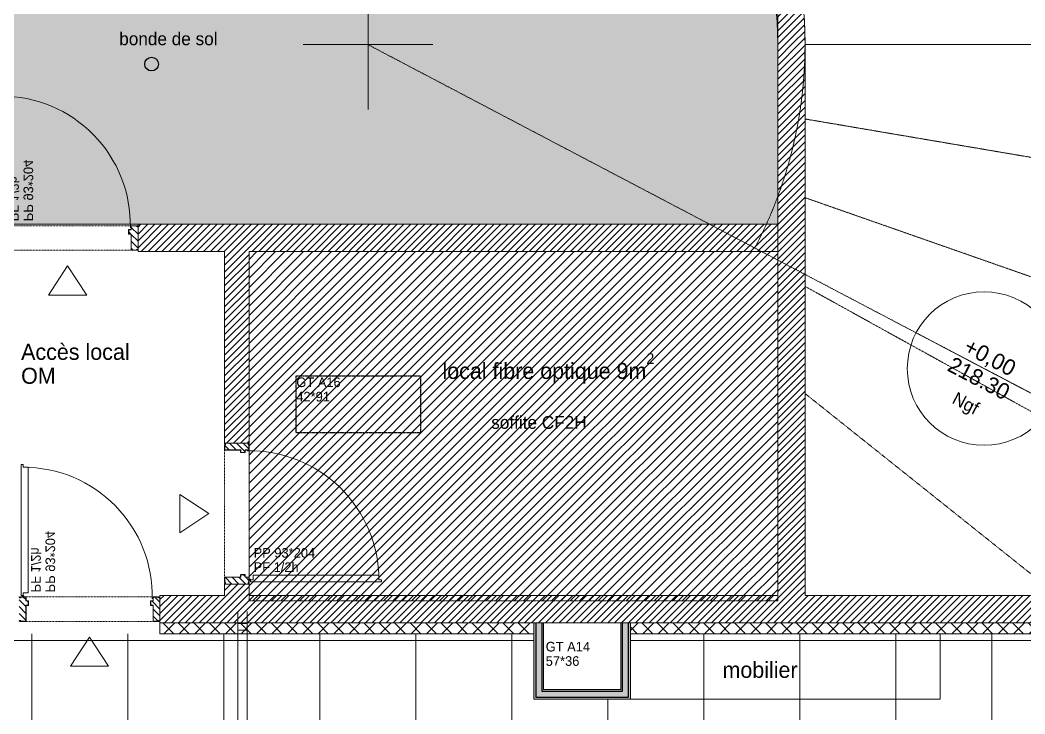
# Model space of a CAD drawing. Header units: centimetres. Extents: x 1724 to 19617, y -6503 to 8072.
# Drawn here: x 3092 to 3828, y -4762 to -4254 of the extents above; entities that cross this region are included whole.
import ezdxf

# ---------------------------------------------------------------- set-up
doc = ezdxf.new("R2010")
doc.units = ezdxf.units.CM
for name, pattern in [('ISO-03', [1.5, 0.6, -0.9]), ('Style de ligne -13', [0.147638, 0.098425, -0.049213]), ('VW-01', [0.41656, 0.20828, -0.20828]), ('VW-02', [0.69435, 0.48607, -0.20828])]:
    doc.linetypes.add(name, pattern=pattern)
for name, color, linetype in [('B Faux plafonds', 252, 'Continuous'), ('B Général', 252, 'Continuous'), ('C ANNOTATIONS-niveaux', 252, 'Continuous'), ('C ANNOTATIONS-prestations', 252, 'Continuous'), ('C ANNOTATIONS-texte', 252, 'Continuous'), ('C ANNOTATIONS-textes-numérotation gaine', 252, 'ISO-03'), ('F REMPLISSAGE-vert clair', 252, 'Continuous'), ('F REMPLISSAGE-vert foncé', 252, 'Continuous')]:
    doc.layers.add(name, color=color, linetype=linetype)
for name, color, linetype, lineweight in [('B Faux plafonds-1', 7, 'Continuous', 5), ('B GÈnÈral', 7, 'Continuous', 5), ('C ANNOTATIONS-prestations-1', 7, 'Continuous', 5), ('F REMPLISSAGE-vert clair-1', 7, 'Continuous', 5), ('F REMPLISSAGE-vert foncÈ', 7, 'Continuous', 5)]:
    doc.layers.add(name, color=color, linetype=linetype, lineweight=lineweight)
doc.styles.add('Eurostile', font='Eurosti.TTF')
doc.styles.add('Eurostile (italic)', font='Eurostib.TTF')
pattern_1 = [(45, (-804.3564, -7946.63), (2.4253472, -2.6458333), [])]
pattern_2 = [(45, (0, 0), (2.42535, -2.64583), [])]
pattern_3 = [(45, (-804.3564, -7946.63), (-5.656854, 5.656854), []), (135, (-804.3564, -7946.63), (5.656854, 5.656854), [])]

# ---------------------------------------------------------------- blocks, each defined once
blk = doc.blocks.new('PP 93_204 PF1_2h mur20')
at = {"layer": 'B GÈnÈral', "linetype": 'Continuous', "lineweight": 5}
h = blk.add_hatch(dxfattribs=at)
h.set_pattern_fill('50_BETON', style=0, pattern_type=2)
h.set_pattern_definition(pattern_2)
edge = h.paths.add_edge_path()
edge.add_line((-51.6, -8.95), (-50.94, -8.37))
edge.add_line((-50.94, -8.37), (-50.93, -8.36))
edge.add_arc((-50.79, -8.52), 0.2, 48.99091, 131.00909, ccw=False)
edge.add_line((-50.66, -8.36), (-50.65, -8.37))
edge.add_line((-50.65, -8.37), (-50.1, -8.86))
edge.add_line((-50.1, -8.86), (-50.1, -8.86))
edge.add_arc((-50.06, -8.82), 0.05, 228.99091, 270)
edge.add_line((-50.06, -8.87), (-50.06, -8.87))
edge.add_line((-50.06, -8.87), (-46.7, -8.87))
edge.add_line((-46.7, -8.87), (-46.69, -8.87))
edge.add_arc((-46.69, -8.83), 0.0435, 270, 360)
edge.add_line((-46.65, -8.83), (-46.65, 2.7))
edge.add_arc((-46.48, 2.7), 0.174, 90, 180, ccw=False)
edge.add_line((-46.48, 2.87), (-46.45, 2.87))
edge.add_line((-46.45, 2.87), (-44.9, 2.87))
edge.add_line((-44.9, 2.87), (-44.89, 2.87))
edge.add_arc((-44.89, 2.91), 0.0435, 270, 360)
edge.add_line((-44.85, 2.91), (-44.85, 5.96))
edge.add_arc((-44.89, 5.96), 0.0435, 0, 90)
edge.add_line((-44.89, 6), (-44.9, 6))
edge.add_line((-44.9, 6), (-46.45, 6))
edge.add_line((-46.45, 6), (-46.48, 6))
edge.add_arc((-46.48, 6.17), 0.174, 180, 270, ccw=False)
edge.add_line((-46.65, 6.17), (-46.65, 8.83))
edge.add_arc((-46.69, 8.83), 0.0435, 0, 90)
edge.add_line((-46.69, 8.87), (-46.7, 8.87))
edge.add_line((-46.7, 8.87), (-50.06, 8.87))
edge.add_line((-50.06, 8.87), (-50.06, 8.87))
edge.add_arc((-50.06, 8.82), 0.05, 90, 131.00909)
edge.add_line((-50.1, 8.86), (-50.1, 8.86))
edge.add_line((-50.1, 8.86), (-50.65, 8.37))
edge.add_line((-50.65, 8.37), (-50.66, 8.37))
edge.add_arc((-50.79, 8.52), 0.2, 233.09668, 311.00909, ccw=False)
edge.add_line((-50.91, 8.36), (-50.92, 8.36))
edge.add_line((-50.92, 8.36), (-51.44, 8.81))
edge.add_line((-51.44, 8.81), (-51.44, 8.81))
edge.add_line((-51.44, 8.81), (-51.6, 8.95))
edge.add_line((-51.6, 8.95), (-51.6, -8.95))
h = blk.add_hatch(dxfattribs=at)
h.set_pattern_fill('50_BETON', style=0, pattern_type=2)
h.set_pattern_definition(pattern_2)
edge = h.paths.add_edge_path()
edge.add_line((51.6, -8.95), (50.94, -8.37))
edge.add_line((50.94, -8.37), (50.93, -8.36))
edge.add_arc((50.79, -8.52), 0.2, 48.99091, 131.00909)
edge.add_line((50.66, -8.36), (50.65, -8.37))
edge.add_line((50.65, -8.37), (50.1, -8.86))
edge.add_line((50.1, -8.86), (50.1, -8.86))
edge.add_arc((50.06, -8.82), 0.05, 270, 311.00909, ccw=False)
edge.add_line((50.06, -8.87), (50.06, -8.87))
edge.add_line((50.06, -8.87), (46.7, -8.87))
edge.add_line((46.7, -8.87), (46.69, -8.87))
edge.add_arc((46.69, -8.83), 0.0435, 180, 270, ccw=False)
edge.add_line((46.65, -8.83), (46.65, 2.7))
edge.add_arc((46.48, 2.7), 0.174, 0, 90)
edge.add_line((46.48, 2.87), (46.45, 2.87))
edge.add_line((46.45, 2.87), (44.9, 2.87))
edge.add_line((44.9, 2.87), (44.89, 2.87))
edge.add_arc((44.89, 2.91), 0.0435, 180, 270, ccw=False)
edge.add_line((44.85, 2.91), (44.85, 5.96))
edge.add_arc((44.89, 5.96), 0.0435, 90, 180, ccw=False)
edge.add_line((44.89, 6), (44.9, 6))
edge.add_line((44.9, 6), (46.45, 6))
edge.add_line((46.45, 6), (46.48, 6))
edge.add_arc((46.48, 6.17), 0.174, 270, 360)
edge.add_line((46.65, 6.17), (46.65, 8.83))
edge.add_arc((46.69, 8.83), 0.0435, 90, 180, ccw=False)
edge.add_line((46.69, 8.87), (46.7, 8.87))
edge.add_line((46.7, 8.87), (50.06, 8.87))
edge.add_line((50.06, 8.87), (50.06, 8.87))
edge.add_arc((50.06, 8.82), 0.05, 48.99091, 90, ccw=False)
edge.add_line((50.1, 8.86), (50.1, 8.86))
edge.add_line((50.1, 8.86), (50.65, 8.37))
edge.add_line((50.65, 8.37), (50.66, 8.37))
edge.add_arc((50.79, 8.52), 0.2, 228.99091, 306.90332)
edge.add_line((50.91, 8.36), (50.92, 8.36))
edge.add_line((50.92, 8.36), (51.44, 8.81))
edge.add_line((51.44, 8.81), (51.44, 8.81))
edge.add_line((51.44, 8.81), (51.6, 8.95))
edge.add_line((51.6, 8.95), (51.6, -8.95))
at = {"layer": 'B Général', "linetype": 'Style de ligne -13', "lineweight": 5}
for p, q in [((46.7, 9), (-46.7, 9)), ((46.7, -9), (-46.7, -9))]:
    blk.add_line(p, q, dxfattribs=at)
at = {"layer": 'B Général', "color": 7, "linetype": 'Continuous', "lineweight": 5, "flags": 128}
blk.add_lwpolyline([(45, 12), (48.5, 12), (48.5, 10), (50, 10), (50.01, 106), (48.51, 106), (48.51, 104), (45.01, 104)], close=True, dxfattribs=at)
at = {"layer": 'B Général', "linetype": 'Continuous', "lineweight": 5, "flags": 128}
for points in [[(-46.5, 8.83), (-46.5, 6.17, 0.414214), (-46.46, 6.13), (-46.45, 6.13), (-44.9, 6.13), (-44.87, 6.13, -0.414214), (-44.7, 5.96), (-44.7, 2.91, -0.414214), (-44.87, 2.74), (-44.9, 2.74), (-46.45, 2.74), (-46.46, 2.74, 0.414214), (-46.5, 2.7), (-46.5, -8.83, -0.414214), (-46.67, -9), (-46.7, -9), (-50.06, -9), (-50.07, -9, -0.18087), (-50.2, -8.95), (-50.2, -8.95), (-50.76, -8.47), (-50.76, -8.46, 0.373975), (-50.83, -8.46), (-50.83, -8.47), (-51.49, -9.04), (-51.6, -8.95), (-50.94, -8.37), (-50.93, -8.36, -0.373975), (-50.66, -8.36), (-50.65, -8.37), (-50.1, -8.86), (-50.1, -8.86, 0.18087), (-50.06, -8.87), (-50.06, -8.87), (-46.7, -8.87), (-46.69, -8.87, 0.414214), (-46.65, -8.83), (-46.65, 2.7, -0.414214), (-46.48, 2.87), (-46.45, 2.87), (-44.9, 2.87), (-44.89, 2.87, 0.414214), (-44.85, 2.91), (-44.85, 5.96, 0.414214), (-44.89, 6), (-44.9, 6), (-46.45, 6), (-46.48, 6, -0.414214), (-46.65, 6.17), (-46.65, 8.83, 0.414214), (-46.69, 8.87), (-46.7, 8.87), (-50.06, 8.87), (-50.06, 8.87, 0.18087), (-50.1, 8.86), (-50.1, 8.86), (-50.65, 8.37), (-50.66, 8.37, -0.353689), (-50.91, 8.36), (-50.92, 8.36), (-51.44, 8.81), (-51.44, 8.81), (-51.6, 8.95), (-51.49, 9.04), (-50.88, 8.51, 0.385556), (-50.77, 8.46), (-50.76, 8.47), (-50.2, 8.95), (-50.2, 8.95, -0.18087), (-50.07, 9), (-50.06, 9), (-46.7, 9), (-46.67, 9, -0.414214)], [(46.5, 8.83), (46.5, 6.17, -0.414214), (46.46, 6.13), (46.45, 6.13), (44.9, 6.13), (44.87, 6.13, 0.414214), (44.7, 5.96), (44.7, 2.91, 0.414214), (44.87, 2.74), (44.9, 2.74), (46.45, 2.74), (46.46, 2.74, -0.414214), (46.5, 2.7), (46.5, -8.83, 0.414214), (46.67, -9), (46.7, -9), (50.06, -9), (50.07, -9, 0.18087), (50.2, -8.95), (50.2, -8.95), (50.76, -8.47), (50.76, -8.46, -0.373975), (50.83, -8.46), (50.83, -8.47), (51.49, -9.04), (51.6, -8.95), (50.94, -8.37), (50.93, -8.36, 0.373975), (50.66, -8.36), (50.65, -8.37), (50.1, -8.86), (50.1, -8.86, -0.18087), (50.06, -8.87), (50.06, -8.87), (46.7, -8.87), (46.69, -8.87, -0.414214), (46.65, -8.83), (46.65, 2.7, 0.414214), (46.48, 2.87), (46.45, 2.87), (44.9, 2.87), (44.89, 2.87, -0.414214), (44.85, 2.91), (44.85, 5.96, -0.414214), (44.89, 6), (44.9, 6), (46.45, 6), (46.48, 6, 0.414214), (46.65, 6.17), (46.65, 8.83, -0.414214), (46.69, 8.87), (46.7, 8.87), (50.06, 8.87), (50.06, 8.87, -0.18087), (50.1, 8.86), (50.1, 8.86), (50.65, 8.37), (50.66, 8.37, 0.353689), (50.91, 8.36), (50.92, 8.36), (51.44, 8.81), (51.44, 8.81), (51.6, 8.95), (51.49, 9.04), (50.88, 8.51, -0.385556), (50.77, 8.46), (50.76, 8.47), (50.2, 8.95), (50.2, 8.95, 0.18087), (50.07, 9), (50.06, 9), (46.7, 9), (46.67, 9, 0.414214)]]:
    blk.add_lwpolyline(points, format="xyb", close=True, dxfattribs=at)
at = {"layer": 'B Général', "color": 250, "linetype": 'Continuous', "lineweight": 5, "true_color": 0x444444, "flags": 128}
blk.add_lwpolyline([(0, -20.5), (-14, -41.85), (14, -41.85)], close=True, dxfattribs=at)
at = {"layer": 'B Général', "linetype": 'Continuous', "lineweight": 5}
blk.add_circle((48.5, 9.5), 0.5, dxfattribs=at)
at = {"layer": 'B Général', "color": 7, "linetype": 'Continuous', "lineweight": 5}
blk.add_arc((48.5, 9.5), 94.5, 90, 181.23226, dxfattribs=at)
at = {"layer": 'C ANNOTATIONS-prestations', "insert": (25.18, 12.23), "char_height": 7.049, "attachment_point": 1, "rotation": 90, "line_spacing_factor": 0.895453, "style": 'Eurostile'}
blk.add_mtext('PP 93*204\\PPF 1/2h\\P', dxfattribs=at)
blk = doc.blocks.new('Groupe-39-1')
at = {"layer": 'B Faux plafonds', "color": 1, "linetype": 'VW-02', "lineweight": 13, "true_color": 0xff0000}
for p, q in [((4150.95, 3627.54), (4150.95, 3722.51)), ((4198.44, 3675.03), (4103.46, 3675.03)), ((4150.95, 3675.03), (4918.21, 3271.39))]:
    blk.add_line(p, q, dxfattribs=at)
for radius, end in [(866.95, 90.06281), (320, 90)]:
    blk.add_arc((4150.95, 3675.03), radius, 332.25203, end, dxfattribs=at)
at = {"layer": 'B Faux plafonds', "color": 7, "linetype": 'Continuous', "lineweight": 13}
blk.add_arc((4150.95, 3675.03), 593.48, 0, 90, dxfattribs=at)
at = {"layer": 'B Général', "color": 1, "linetype": 'VW-02', "lineweight": 13, "true_color": 0xff0000}
blk.add_line((5017.9, 3675.03), (4470.95, 3675.03), dxfattribs=at)
blk = doc.blocks.new('xi.eu-7')
at = {"layer": 'B Général', "linetype": 'Continuous'}
blk.add_circle((0, 0), 5, dxfattribs=at)
blk = doc.blocks.new('Groupe-72-1')
at = {"layer": 'B Général', "color": 7, "linetype": 'VW-01', "lineweight": 5, "flags": 128}
blk.add_lwpolyline([(4279.44, 3251.39), (4336.07, 3251.39), (4336.07, 3202.48), (4279.44, 3202.48)], close=True, dxfattribs=at)
at = {"layer": 'C ANNOTATIONS-textes-numérotation gaine', "color": 7, "linetype": 'VW-01', "flags": 128}
blk.add_lwpolyline([(4098.44, 3390.48), (4098.44, 3432.48), (4189.44, 3432.48), (4189.44, 3390.48)], close=True, dxfattribs=at)
at = {"layer": 'C ANNOTATIONS-textes-numérotation gaine', "color": 7, "char_height": 7.049, "attachment_point": 1, "line_spacing_factor": 0.895453, "style": 'Eurostile'}
for s, insert, width in [('GT A16\\P42*91', (4098.44, 3431.16), 86), ('GT A14\\P57*36', (4281.07, 3237.43), 55)]:
    blk.add_mtext(s, dxfattribs=dict(at, insert=insert, width=width))
blk = doc.blocks.new('Groupe-101-1')
at = {"layer": 'C ANNOTATIONS-niveaux', "color": 7, "linetype": 'Continuous', "lineweight": 5}
for p, q in [((4552.3, 3463.89), (4651.86, 3411.51)), ((4568.89, 3455.16), (4635.27, 3420.24))]:
    blk.add_line(p, q, dxfattribs=at)
blk.add_circle((4602.08, 3437.7), 56.25, dxfattribs=at)
at = {"layer": 'C ANNOTATIONS-niveaux', "color": 7, "attachment_point": 2, "rotation": 332.25203, "line_spacing_factor": 0.895453, "style": 'Eurostile'}
for s, insert, char_height in [('+0,00', (4609.19, 3451.22), 11.748), ('218.30', (4601.06, 3435.76), 11.748), ('Ngf', (4590.89, 3416.43), 9.398)]:
    blk.add_mtext(s, dxfattribs=dict(at, insert=insert, char_height=char_height))
blk = doc.blocks.new('Groupe-102-1')
at = {"layer": 'B Général', "color": 8, "linetype": 'VW-01', "lineweight": 5, "true_color": 0x808080}
for p, q in [((5017.9, 3675.03), (4470.95, 3675.03)), ((5005.63, 3529.64), (4470.95, 3620.59)), ((4969.14, 3388.37), (4470.95, 3562.91)), ((4909.48, 3255.21), (4470.95, 3497.92)), ((4656.27, 3271.39), (4470.95, 3419.42))]:
    blk.add_line(p, q, dxfattribs=at)

msp = doc.modelspace()

# ---------------------------------------------------------------- hatches: boundary and pattern name
at = {"layer": 'B Faux plafonds-1', "linetype": 'Continuous', "lineweight": 5, "true_color": 0xaaaaaa}
h = msp.add_hatch(dxfattribs=at)
h.set_pattern_fill('F_P__SOFFITE', color=253, style=0, pattern_type=2)
h.set_pattern_definition([(45, (-394.2114, -4740.37), (-3.527778, 3.3072917), [])])
h.paths.add_polyline_path([(3259.564, -4423.241), (3646.592, -4423.241), (3646.592, -4679.241), (3259.564, -4679.241)])
at = {"layer": 'B GÈnÈral', "linetype": 'Continuous', "lineweight": 5}
h = msp.add_hatch(dxfattribs=at)
h.set_pattern_fill('50_BETON', style=0, pattern_type=2)
h.set_pattern_definition(pattern_1)
edge = h.paths.add_edge_path()
edge.add_arc((3346.594, -4271.602), 300, 0.230034, 90)
edge.add_line((3346.594, -3971.602), (3346.594, -3951.602))
edge.add_arc((3346.594, -4271.602), 320, 0.22273, 90, ccw=False)
edge.add_line((3666.592, -4270.358), (3646.592, -4270.397))
at = {"layer": 'B GÈnÈral', "linetype": 'Continuous', "lineweight": 0, "true_color": 0xdddddd}
h = msp.add_hatch(color=254, dxfattribs=at)
edge = h.paths.add_edge_path()
edge.add_line((2366.572, -4403.241), (3646.592, -4403.241))
edge.add_line((3646.592, -4403.241), (3646.592, -4244.903))
edge.add_arc((3345.642, -4273.893), 302.342, 5.502209, 91.053936)
edge.add_line((3340.081, -3971.602), (2894.664, -3971.602))
edge.add_line((2894.664, -3971.602), (2894.664, -4071.63))
edge.add_line((2894.664, -4071.63), (2771.664, -4071.63))
edge.add_line((2771.664, -4071.63), (2771.664, -3971.602))
edge.add_line((2771.664, -3971.602), (2496.141, -3971.602))
edge.add_line((2496.141, -3971.602), (2403.696, -4279.569))
edge.add_line((2403.696, -4279.569), (2366.572, -4403.241))
at = {"layer": 'B GÈnÈral', "linetype": 'Continuous', "lineweight": 5}
h = msp.add_hatch(dxfattribs=at)
h.set_pattern_fill('50_BETON', style=0, pattern_type=2)
h.set_pattern_definition(pattern_1)
h.paths.add_polyline_path([(3646.592, -4675.241), (3666.592, -4675.241), (3666.592, -4270.358), (3646.592, -4270.397)])
h = msp.add_hatch(dxfattribs=at)
h.set_pattern_fill('50_BETON', style=0, pattern_type=2)
h.set_pattern_definition(pattern_1)
h.paths.add_polyline_path([(3178.169, -4403.241), (3178.169, -4423.241), (3646.592, -4423.241), (3646.592, -4403.241)])
h = msp.add_hatch(dxfattribs=at)
h.set_pattern_fill('50_BETON', style=0, pattern_type=2)
h.set_pattern_definition(pattern_1)
h.paths.add_polyline_path([(3259.564, -4423.241), (3241.564, -4423.241), (3241.564, -4563.641), (3259.564, -4563.641)])
h = msp.add_hatch(dxfattribs=at)
h.set_pattern_fill('50_BETON', style=0, pattern_type=2)
h.set_pattern_definition(pattern_1)
h.paths.add_polyline_path([(3241.564, -4666.841), (3241.564, -4675.241), (3259.564, -4675.241), (3259.564, -4666.841)])
h = msp.add_hatch(dxfattribs=at)
h.set_pattern_fill('50_BETON', style=0, pattern_type=2)
h.set_pattern_definition(pattern_1)
h.paths.add_polyline_path([(4138.502, -4695.241), (4126.781, -4675.241), (3194.244, -4675.241), (3194.244, -4695.241)])
at = {"layer": 'B GÈnÈral', "linetype": 'Continuous', "lineweight": 0, "true_color": 0xdddddd}
msp.add_hatch(color=254, dxfattribs=at).paths.add_polyline_path([(3646.086, -4679.241), (3646.592, -4679.241), (3646.592, -4678.75), (3646.086, -4678.75)])
at = {"layer": 'B GÈnÈral', "linetype": 'Continuous', "lineweight": 5, "true_color": 0x808080}
h = msp.add_hatch(dxfattribs=at)
h.set_pattern_fill('02_ISOLANT', color=8, style=0, pattern_type=2)
h.set_pattern_definition(pattern_3)
h.paths.add_polyline_path([(3468.086, -4703.241), (3468.086, -4695.241), (3194.244, -4695.241), (3194.244, -4703.241)])
h = msp.add_hatch(dxfattribs=at)
h.set_pattern_fill('02_ISOLANT', color=8, style=0, pattern_type=2)
h.set_pattern_definition(pattern_3)
h.paths.add_polyline_path([(3538.717, -4695.241), (4138.502, -4695.241), (4138.502, -4703.241), (3538.717, -4703.241)])
at = {"layer": 'C ANNOTATIONS-prestations-1', "linetype": 'Continuous', "lineweight": 9, "true_color": 0x989898}
h = msp.add_hatch(dxfattribs=at)
h.set_pattern_fill('DALETTES TERRASSE 50X50', color=252, scale=1.406016, style=0, pattern_type=2)
h.set_pattern_definition([(0, (3873.644, -3794.24), (4e-15, -70.3008), []), (270, (3873.644, -3794.24), (70.3008, 0), [])])
h.paths.add_polyline_path([(4370.662, -5334.341), (4370.674, -4429.241), (4380.696, -4429.241), (4380.685, -3794.241), (6808.128, -3794.241), (6808.128, -3664.241), (4345.685, -3664.241), (4345.685, -3258.741), (4215.608, -3258.652), (4215.608, -3616.241), (4030.608, -3616.241), (4030.608, -3728.742), (4071.482, -3786.765), (4107.284, -3846.631), (4138.015, -3908.34), (4163.675, -3971.891), (4184.264, -4037.284), (4199.783, -4104.52), (4210.23, -4173.598), (4215.606, -4244.518), (4215.606, -4518.291), (4181.754, -4608.814), (4140.144, -4703.241), (3538.717, -4703.241), (3538.717, -4751.147), (3468.086, -4751.147), (3468.086, -4703.241), (3026.594, -4703.241), (3026.593, -5336.113), (3872.608, -5334.997), (3872.608, -5283.227), (3938.608, -5283.227), (3938.608, -5334.91)])

# ---------------------------------------------------------------- linework, layer by layer
at = {"layer": 'B Faux plafonds', "color": 7, "linetype": 'VW-01', "lineweight": 5, "flags": 128}
msp.add_lwpolyline([(3259.564, -4423.241), (3646.592, -4423.241), (3646.592, -4679.241), (3259.564, -4679.241)], close=True, dxfattribs=at)
at = {"layer": 'B GÈnÈral', "color": 9, "linetype": 'Continuous', "true_color": 0xc0dcc0}
for points in [[(3468.086, -4695.241), (3475.086, -4695.241), (3468.086, -4751.147), (3475.086, -4744.147)], [(3538.717, -4751.147), (3531.717, -4744.147), (3538.717, -4695.241), (3531.717, -4695.241)], [(3468.086, -4751.147), (3475.086, -4744.147), (3538.717, -4751.147), (3531.717, -4744.147)]]:
    msp.add_solid(points, dxfattribs=at)
at = {"layer": 'B Général', "color": 7, "linetype": 'Continuous', "lineweight": 18}
for p, q in [((3646.592, -4270.397), (3646.592, -4675.241)), ((3666.592, -4270.358), (3666.592, -4675.241)), ((3178.169, -4403.241), (3646.592, -4403.241)), ((3178.169, -4423.241), (3241.564, -4423.241)), ((3241.564, -4563.641), (3241.564, -4423.241)), ((3259.564, -4423.241), (3646.592, -4423.241)), ((3259.564, -4563.641), (3259.564, -4423.241)), ((3241.564, -4675.241), (3241.564, -4666.841)), ((3259.564, -4675.241), (3259.564, -4666.841)), ((3194.244, -4675.241), (3241.564, -4675.241)), ((3259.564, -4675.241), (3646.592, -4675.241)), ((3666.592, -4675.241), (4126.781, -4675.241)), ((3194.244, -4695.241), (4138.502, -4695.241))]:
    msp.add_line(p, q, dxfattribs=at)
at = {"layer": 'B Général', "color": 7, "linetype": 'Continuous', "lineweight": 5}
for p, q in [((3646.592, -4270.397), (3646.592, -4675.241)), ((3666.592, -4270.358), (3666.592, -4675.241)), ((3178.169, -4403.241), (3646.592, -4403.241)), ((3178.169, -4423.241), (3178.169, -4403.241)), ((3178.169, -4423.241), (3241.564, -4423.241)), ((3241.564, -4563.641), (3241.564, -4423.241)), ((3259.564, -4423.241), (3646.592, -4423.241)), ((3259.564, -4563.641), (3259.564, -4423.241)), ((3259.564, -4563.641), (3241.564, -4563.641)), ((3259.564, -4666.841), (3241.564, -4666.841)), ((3241.564, -4675.241), (3241.564, -4666.841)), ((3259.564, -4675.241), (3259.564, -4666.841)), ((3194.244, -4675.241), (3241.564, -4675.241)), ((3194.244, -4695.241), (3194.244, -4675.241)), ((3259.564, -4675.241), (3646.592, -4675.241)), ((3666.592, -4675.241), (4126.781, -4675.241)), ((3251.166, -4794.292), (3251.166, -4686.903)), ((3251.166, -4794.292), (3251.166, -4686.903)), ((3258.166, -4794.292), (3258.166, -4686.903)), ((3258.166, -4794.292), (3258.166, -4686.903)), ((3194.244, -4695.241), (4138.502, -4695.241))]:
    msp.add_line(p, q, dxfattribs=at)
at = {"layer": 'B Général', "color": 98, "linetype": 'Continuous', "lineweight": 13, "true_color": 0x004400}
for p, q in [((3468.086, -4695.241), (3468.086, -4751.147)), ((3475.086, -4695.241), (3475.086, -4744.147)), ((3531.717, -4744.147), (3531.717, -4695.241)), ((3538.717, -4751.147), (3538.717, -4695.241)), ((3475.086, -4744.147), (3531.717, -4744.147)), ((3468.086, -4751.147), (3538.717, -4751.147))]:
    msp.add_line(p, q, dxfattribs=at)
at = {"layer": 'B Général', "color": 7, "linetype": 'Continuous', "lineweight": 13}
for p, q in [((3765.644, -4751.147), (3765.644, -4703.241)), ((3538.717, -4751.147), (3765.644, -4751.147))]:
    msp.add_line(p, q, dxfattribs=at)
at = {"layer": 'B Général', "color": 7, "linetype": 'Continuous', "lineweight": 5, "flags": 128}
msp.add_lwpolyline([(2366.572, -4403.241), (3646.592, -4403.241), (3646.592, -4244.903, 0.3916528), (3340.081, -3971.602), (2894.664, -3971.602), (2894.664, -4071.63), (2771.664, -4071.63), (2771.664, -3971.602), (2496.141, -3971.602), (2403.696, -4279.569)], format="xyb", close=True, dxfattribs=at)
for points in [[(3646.086, -4679.241), (3646.592, -4679.241), (3646.592, -4678.75), (3646.086, -4678.75)], [(3468.086, -4703.241), (3468.086, -4695.241), (3194.244, -4695.241), (3194.244, -4703.241)], [(3251.166, -4695.651), (3258.166, -4695.651), (3258.166, -4700.651), (3251.166, -4700.651)], [(3538.717, -4695.241), (4138.502, -4695.241), (4138.502, -4703.241), (3538.717, -4703.241)]]:
    msp.add_lwpolyline(points, close=True, dxfattribs=at)
at = {"layer": 'B Général', "color": 7, "linetype": 'Continuous', "lineweight": 13, "flags": 128}
msp.add_lwpolyline([(3538.717, -4703.241), (3765.644, -4703.241), (3765.644, -4751.147), (3538.717, -4751.147)], close=True, dxfattribs=at)
at = {"layer": 'B Général', "color": 7, "linetype": 'Continuous', "lineweight": 18}
for radius, start in [(320, 0.22273), (300, 0.230034)]:
    msp.add_arc((3346.594, -4271.602), radius, start, 90, dxfattribs=at)
at = {"layer": 'B Général', "color": 7, "linetype": 'Continuous', "lineweight": 5}
for radius, start in [(320, 0.22273), (300, 0.230034)]:
    msp.add_arc((3346.594, -4271.602), radius, start, 90, dxfattribs=at)
at = {"layer": 'F REMPLISSAGE-vert clair'}
for p, q in [((3469.386, -4695.241), (3469.386, -4749.847)), ((3473.786, -4695.241), (3473.786, -4745.447)), ((3533.017, -4745.447), (3533.017, -4695.241)), ((3537.417, -4749.847), (3537.417, -4695.241)), ((3473.786, -4745.447), (3533.017, -4745.447)), ((3469.386, -4749.847), (3537.417, -4749.847))]:
    msp.add_line(p, q, dxfattribs=at)
at = {"layer": 'F REMPLISSAGE-vert clair-1', "color": 9, "linetype": 'Continuous', "true_color": 0xc0dcc0}
for points in [[(3473.786, -4695.241), (3469.386, -4695.241), (3473.786, -4745.447), (3469.386, -4749.847)], [(3533.017, -4745.447), (3537.417, -4749.847), (3533.017, -4695.241), (3537.417, -4695.241)], [(3473.786, -4745.447), (3469.386, -4749.847), (3533.017, -4745.447), (3537.417, -4749.847)]]:
    msp.add_solid(points, dxfattribs=at)
at = {"layer": 'F REMPLISSAGE-vert foncÈ', "color": 54, "linetype": 'Continuous', "true_color": 0x99aa00}
for points in [[(3469.386, -4695.241), (3468.086, -4695.241), (3469.386, -4749.847), (3468.086, -4751.147)], [(3475.086, -4695.241), (3473.786, -4695.241), (3475.086, -4744.147), (3473.786, -4745.447)], [(3531.717, -4744.147), (3533.017, -4745.447), (3531.717, -4695.241), (3533.017, -4695.241)], [(3537.417, -4749.847), (3538.717, -4751.147), (3537.417, -4695.241), (3538.717, -4695.241)], [(3475.086, -4744.147), (3473.786, -4745.447), (3531.717, -4744.147), (3533.017, -4745.447)], [(3469.386, -4749.847), (3468.086, -4751.147), (3537.417, -4749.847), (3538.717, -4751.147)]]:
    msp.add_solid(points, dxfattribs=at)
at = {"layer": 'F REMPLISSAGE-vert foncé', "color": 98, "linetype": 'Continuous', "lineweight": 13, "true_color": 0x004400}
for p, q in [((3468.086, -4695.241), (3468.086, -4751.147)), ((3475.086, -4695.241), (3475.086, -4744.147)), ((3531.717, -4744.147), (3531.717, -4695.241)), ((3538.717, -4751.147), (3538.717, -4695.241)), ((3475.086, -4744.147), (3531.717, -4744.147)), ((3468.086, -4751.147), (3538.717, -4751.147))]:
    msp.add_line(p, q, dxfattribs=at)
at = {"layer": 'F REMPLISSAGE-vert foncé'}
for p, q in [((3469.386, -4695.241), (3469.386, -4749.847)), ((3473.786, -4695.241), (3473.786, -4745.447)), ((3533.017, -4745.447), (3533.017, -4695.241)), ((3537.417, -4749.847), (3537.417, -4695.241)), ((3473.786, -4745.447), (3533.017, -4745.447)), ((3469.386, -4749.847), (3537.417, -4749.847))]:
    msp.add_line(p, q, dxfattribs=at)

# ---------------------------------------------------------------- block references
at = {"layer": 'B Général', "color": 7}
for name in ['Groupe-39-1', 'Groupe-102-1']:
    msp.add_blockref(name, (-804.356, -7946.63), dxfattribs=at)
at = {"layer": 'B Général', "color": 7, "xscale": -1}
for p in [(3126.569, -4413.241), (3142.644, -4685.241)]:
    msp.add_blockref('PP 93_204 PF1_2h mur20', p, dxfattribs=at)
at = {"layer": 'B Général', "color": 7, "rotation": 270}
msp.add_blockref('PP 93_204 PF1_2h mur20', (3250.564, -4615.241), dxfattribs=at)
at = {"layer": 'C ANNOTATIONS-prestations', "rotation": 29.12778990116692}
msp.add_blockref('xi.eu-7', (3188.07, -4285.832), dxfattribs=at)
at = {"layer": 'C ANNOTATIONS-prestations', "color": 7}
msp.add_blockref('Groupe-101-1', (-804.356, -7946.63), dxfattribs=at)
at = {"layer": 'C ANNOTATIONS-textes-numérotation gaine', "color": 7}
msp.add_blockref('Groupe-72-1', (-804.356, -7946.63), dxfattribs=at)

# ---------------------------------------------------------------- texts
at = {"layer": 'B Général', "color": 7, "insert": (3436.822, -4543.705), "char_height": 9.39822, "width": 114.26443, "attachment_point": 1, "line_spacing_factor": 0.895453, "style": 'Eurostile'}
msp.add_mtext('soffite CF2H', dxfattribs=at)
at = {"layer": 'C ANNOTATIONS-prestations', "insert": (3236.389, -4262.587), "char_height": 9.39822, "attachment_point": 3, "line_spacing_factor": 1.495626, "style": 'Eurostile'}
msp.add_mtext('bonde de sol', dxfattribs=at)
at = {"layer": 'C ANNOTATIONS-texte', "color": 7, "char_height": 11.74778, "attachment_point": 1, "line_spacing_factor": 0.895453, "style": 'Eurostile'}
for s, insert, width in [('Accès local OM', (3092.562, -4490.817), 90.03219), ('local fibre optique 9m{\\H0.6667x;\\S2^ ;}', (3401.092, -4497.75), 207.46776)]:
    msp.add_mtext(s, dxfattribs=dict(at, insert=insert, width=width))
at = {"layer": 'C ANNOTATIONS-texte', "color": 7, "insert": (3606.158, -4723.849), "char_height": 11.7478, "attachment_point": 1, "rotation": 0, "line_spacing_factor": 0.895453, "style": 'Eurostile (italic)'}
msp.add_mtext('mobilier', dxfattribs=at)

doc.saveas('drawing.dxf')
